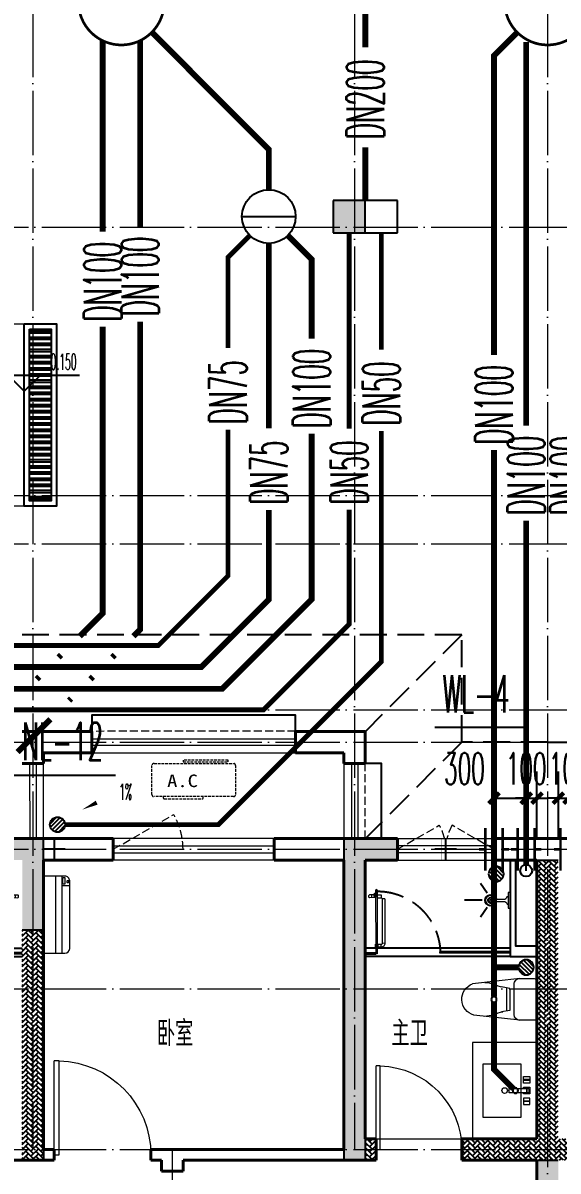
# Model space of a CAD drawing. Extents: x 27938 to 650306, y -92720 to 1524912.
# Drawn here: x 294624 to 299614, y 679357 to 690062 of the extents above; entities that cross this region are included whole.
import ezdxf

# ---------------------------------------------------------------- set-up
doc = ezdxf.new("R2010")
doc.units = 0
doc.header["$LTSCALE"] = 1000
doc.header["$MEASUREMENT"] = 0
doc.linetypes.add('DASH', pattern=[0.35, 0.25, -0.1])
doc.linetypes.add('DOTE', pattern=[2.42, 2, -0.2, 0.02, -0.2])
for name, color, linetype in [('COLUMN', 9, 'Continuous'), ('DIM_ELEV', 3, 'Continuous'), ('DIM_凝结', 3, 'Continuous'), ('DIM_污水', 3, 'Continuous'), ('DIM_雨水', 3, 'Continuous'), ('EQUIP_地漏', 7, 'Continuous'), ('EQUIP_污水', 7, 'Continuous'), ('IP-bath&kitchen-JOHNSON', 4, 'Continuous'), ('P-bath&kitchen-JOHNSON', 4, 'Continuous'), ('PIPE-凝结', 150, 'N'), ('PIPE-废水', 31, 'F'), ('PIPE-污水', 2, 'W'), ('PIPE-管井排水', 210, 'GF'), ('PIPE-雨水', 4, 'Y'), ('PUB_TEXT', 4, 'Continuous'), ('TEXT_凝结', 7, 'Continuous'), ('TEXT_废水', 7, 'Continuous'), ('TEXT_污水', 7, 'Continuous'), ('TEXT_管井排水', 7, 'Continuous'), ('TEXT_雨水', 7, 'Continuous'), ('TWT_DIM', 3, 'Continuous'), ('TWT_雨水口', 4, 'Continuous'), ('VALVE_污水', 7, 'Continuous'), ('VPIPE-污水', 2, 'W'), ('WELL_污水', 2, 'Continuous'), ('保温', 6, 'Continuous'), ('卫生间', 6, 'Continuous'), ('机电标识类', 1, 'Continuous'), ('看线', 251, 'Continuous')]:
    doc.layers.add(name, color=color, linetype=linetype)
for name, color, linetype, lineweight in [('DOTE', 19, 'DOTE', 9), ('LVTRY', 1, 'Continuous', 13), ('PUB_HATCH', 8, 'Continuous', 9), ('STAIR', 2, 'Continuous', 18), ('WALL', 9, 'Continuous', 40), ('WINDOW', 8, 'Continuous', 15), ('平面-排水沟', 86, 'Continuous', 15), ('平面-栏杆', 135, 'Continuous', 15), ('平面-看线', 45, 'Continuous', 15), ('平面-空调室内机', 176, 'Continuous', 9), ('平面-空调预留孔', 173, 'Continuous', 15), ('空调', 76, 'Continuous', 13)]:
    doc.layers.add(name, color=color, linetype=linetype, lineweight=lineweight)
doc.styles.add('_TCH_DIM', font='SIMPLEX.shx', dxfattribs={"width": 0.6, "oblique": 10, "bigfont": 'hztxt.shx'})
doc.styles.add('_TCH_DIM_T3', font='SIMPLEX.shx', dxfattribs={"width": 0.494118, "bigfont": 'GBCBIG.shx'})
doc.styles.add('_TWT_PIPEDN', font='SIMPLEX.shx', dxfattribs={"width": 0.6, "oblique": 10, "height": 3, "bigfont": 'HZTXT.shx'})
doc.styles.add('_TWT_SERIAL', font='simplex.shx', dxfattribs={"width": 0.6, "oblique": 10, "height": 3, "bigfont": 'aadri.shx'})
doc.styles.get("Standard").update_dxf_attribs({"font": 'gbenor.shx', "bigfont": 'gbcbig.shx'})
doc.styles.add('黑体', font='simhei.ttf')
doc.linetypes.add('F', pattern='A,3,-0.2,["F",Standard,S=0.25,R=0,X=-0.1,Y=-0.115],-0.2', length=3.4)
doc.linetypes.add('GF', pattern='A,3,-0.2,["GF",Standard,S=0.25,R=0,X=-0.1,Y=-0.115],-0.35', length=3.55)
doc.linetypes.add('N', pattern='A,3,-0.2,["N",Standard,S=0.25,R=0,X=-0.1,Y=-0.115],-0.2', length=3.4)
doc.linetypes.add('W', pattern='A,3,-0.2,["W",Standard,S=0.25,R=0,X=-0.1,Y=-0.115],-0.2', length=3.4)
doc.linetypes.add('Y', pattern='A,3,-0.2,["Y",Standard,S=0.25,R=0,X=-0.1,Y=-0.115],-0.2', length=3.4)
doc.dimstyles.new('_TWT_ARCH&&100', dxfattribs={"dimtxt": 297.5, "dimasz": 100, "dimexe": 250, "dimexo": 300, "dimgap": 126.25, "dimtad": 1, "dimdec": 0, "dimzin": 0, "dimdsep": 46, "dimtxsty": '_TCH_DIM_T3', "dimblk": 'ARCHTICK', "dimcen": 0.09, "dimclrt": 7, "dimazin": 2, "dimtfac": 1, "dimtdec": 0, "dimtix": 1, "dimtmove": 2, "dimatfit": 3, "dimfxl": 1, "dimtolj": 1, "dimtzin": 0, "dimarcsym": 0})

# ---------------------------------------------------------------- blocks, each defined once
blk = doc.blocks.new('rrrrrrrrrrrra')
at = {"color": 0}
for p, q in [((-112, 459), (-112, 324)), ((253, 484), (-87, 484)), ((278, 324), (278, 459)), ((-112, 324), (-64, -103)), ((278, 324), (228, -116)), ((-59, 271), (224, 271)), ((-21, 232), (-34, 154)), ((186, 232), (-21, 232)), ((186, 232), (199, 154)), ((191, 200), (-26, 200))]:
    blk.add_line(p, q, dxfattribs=at)
for centre, radius, start, end in [((-87, 459), 25, 90, 180), ((253, 459), 25, 0, 90), ((-59, 324), 53.3, 180, 270), ((224, 324), 53.3, 270, 0), ((-323, 210), 294, 333.5369, 351.4828), ((488, 210), 294, 188.5172, 206.4631), ((149, -3), 224, 158.5202, 180), ((16, -3), 224, 0, 21.4798), ((84, -64), 153, 195.0773, 340.1181)]:
    blk.add_arc(centre, radius, start, end, dxfattribs=at)
blk = doc.blocks.new('A$C1E0F638F')
at = {"color": 0}
for points in [[(500, 435), (500, 85), (0, 85), (0, 435)], [(270, 30), (230, 30), (230, 195), (270, 195)], [(120, 0), (180, 0), (180, 60), (120, 60)], [(147, 55), (153, 55), (153, 5), (147, 5)], [(230, 30), (270, 30), (270, 10), (230, 10)], [(380, 0), (320, 0), (320, 60), (380, 60)], [(353, 55), (347, 55), (347, 5), (353, 5)]]:
    blk.add_lwpolyline(points, close=True, dxfattribs=at)
blk.add_lwpolyline([(270, 60), (280, 60), (280, 0), (220, 0), (220, 60), (230, 60)], dxfattribs=at)
blk.add_circle((250, 236), 26, dxfattribs=at)
blk = doc.blocks.new('135')
blk.add_hatch(color=0).paths.add_polyline_path([(5, 2), (4, -1), (-5, 2), (-4, 5)])
at = {"color": 0}
for p, q in [((-6, 19), (-3, 19)), ((-3, 19), (-6, 19)), ((-6, 3), (5, -2)), ((-6, 3), (-5, 3)), ((-5, 11), (-5, 31)), ((5, 11), (-5, 11)), ((5, 10), (-5, 10)), ((-5, 3), (-4, 6)), ((-4, 6), (5, 2)), ((0, 0), (0, 39)), ((6, 19), (3, 19)), ((3, 19), (6, 19)), ((4, -1), (5, 2)), ((5, 11), (5, 32)), ((4, -1), (6, -2))]:
    blk.add_line(p, q, dxfattribs=at)
for centre, radius, start, end in [((6, 16), 13.5, 151.0147, 204.8403), ((13, 4), 20.5, 163.0924, 182.0012), ((-6, 4), 1, 184.2275, 248.4661), ((-5, 22), 0.5, 335.7643, 151.0147), ((4, 18), 9.42, 155.7643, 171.9773), ((9, 15), 14.6, 166.278, 198.0953), ((14, 4), 19.5, 163.7443, 182.5269), ((-5, 3), 0.5, 181.9385, 247.2597), ((5, 22), 0.5, 29.8425, 204.574), ((-6, 17), 11.7, 10.475, 24.574), ((-6, 15), 12.4, 338.6449, 16.0476), ((29, 7), 24, 172.9439, 199.2318), ((-6, 16), 13.4, 334.9111, 29.8425), ((26, 6), 20.6, 169.1454, 199.9526), ((6, -1), 1.17, 247.4597, 19.9526), ((6, -1), 0.5, 247.4597, 19.2318)]:
    blk.add_arc(centre, radius, start, end, dxfattribs=at)
blk.add_open_spline([(-5, 31), (-4, 31), (-2, 33), (1, 29), (3, 31), (5, 32)], degree=3, knots=[0, 0, 0, 0, 3.066329, 6.218313, 11.124135, 11.124135, 11.124135, 11.124135], dxfattribs=at)
blk = doc.blocks.new('SDFAWERAWER')
at = {"layer": 'LVTRY', "color": 0}
for p, q in [((593941, -1242210), (593784, -1242595)), ((593965, -1242220), (593807, -1242604)), ((593941, -1242210), (593965, -1242220)), ((593988, -1242191), (593978, -1242214)), ((594007, -1242226), (593978, -1242214)), ((594017, -1242203), (593988, -1242191)), ((594016, -1242220), (594027, -1242193)), ((594016, -1242220), (594022, -1242223)), ((594026, -1242204), (594018, -1242222)), ((594018, -1242222), (594021, -1242220)), ((594025, -1242211), (594021, -1242220)), ((594023, -1242221), (594022, -1242223)), ((594022, -1242223), (594024, -1242222)), ((594023, -1242211), (594030, -1242194)), ((594024, -1242221), (594024, -1242222)), ((594025, -1242211), (594031, -1242197)), ((594027, -1242193), (594033, -1242195)), ((594028, -1242234), (594078, -1242255)), ((594030, -1242194), (594031, -1242197)), ((594032, -1242197), (594033, -1242195)), ((594033, -1242195), (594034, -1242197)), ((594034, -1242198), (594034, -1242197)), ((594047, -1242201), (594036, -1242229)), ((594036, -1242229), (594039, -1242230)), ((594037, -1242211), (594088, -1242232)), ((594039, -1242230), (594045, -1242214)), ((594039, -1242230), (594042, -1242228)), ((594042, -1242228), (594051, -1242205)), ((594050, -1242202), (594043, -1242218)), ((594047, -1242201), (594050, -1242202)), ((594050, -1242202), (594051, -1242205)), ((594057, -1242246), (594067, -1242223)), ((593784, -1242595), (593807, -1242604)), ((593803, -1242641), (593813, -1242618)), ((593803, -1242641), (593833, -1242653)), ((593813, -1242618), (593842, -1242630)), ((593842, -1242630), (593833, -1242653)), ((593834, -1242656), (593833, -1242653)), ((593845, -1242629), (593834, -1242656)), ((593836, -1242657), (593834, -1242656)), ((593848, -1242630), (593836, -1242657)), ((593845, -1242629), (593842, -1242630)), ((593848, -1242630), (593845, -1242629)), ((593847, -1242662), (593858, -1242634)), ((593847, -1242662), (593850, -1242663)), ((593850, -1242663), (593861, -1242635)), ((593852, -1242662), (593862, -1242637)), ((593858, -1242634), (593861, -1242635)), ((593861, -1242635), (593862, -1242637))]:
    blk.add_line(p, q, dxfattribs=at)
blk.add_lwpolyline([(593823, -1242717), (594046, -1242174), (594037, -1242170), (593814, -1242713)], close=True, dxfattribs=at)
blk.add_arc((594075, -1242240), 15.3, 281.7932, 33.7019, dxfattribs=at)
for centre, major_axis, start_param, end_param in [((593974, -1242224), (3.93, 9.6), 0, 1.570796), ((593817, -1242608), (13.5, 33.1), 1.570796, 3.141593), ((593817, -1242608), (3.93, 9.6), 1.570796, 3.141593)]:
    blk.add_ellipse(centre, major_axis=major_axis, ratio=1, start_param=start_param, end_param=end_param, dxfattribs=at)
at = {"layer": 'P-bath&kitchen-JOHNSON', "color": 0, "linetype": 'DASH'}
blk.add_arc((593810, -1242714), 586, 67.5369, 157.1325, dxfattribs=at)
at = {"layer": 'LVTRY', "color": 8, "xscale": -1, "rotation": 157.7329157530927}
blk.add_blockref('135', (594045, -1242162), dxfattribs=at)
blk = doc.blocks.new('A$C5DCB2F21')
at = {"layer": 'IP-bath&kitchen-JOHNSON', "color": 0}
for p, q in [((-68, -213), (-158, -275)), ((68, -213), (158, -275)), ((0, -261), (0, -425))]:
    blk.add_line(p, q, dxfattribs=at)
for centre, major_axis, ratio, start_param, end_param in [((0, -179), (-51, 0), 0.990052, -1.36297, 4.504563), ((0, -178), (-26.8, 0), 0.994812, -1.167677, 4.309269)]:
    blk.add_ellipse(centre, major_axis=major_axis, ratio=ratio, start_param=start_param, end_param=end_param, dxfattribs=at)
at = {"layer": 'LVTRY', "color": 0}
for p, q in [((74, 0), (-74, 0)), ((-10, -174), (-10, -49)), ((11, -174), (11, -49))]:
    blk.add_line(p, q, dxfattribs=at)
blk.add_lwpolyline([(74, 0), (74, -16), (-74, -16), (-74, 0)], dxfattribs=at)
for points in [[(-26, -31, -0.364142), (-38, -16, -0.020495)], [(-10, -49, 0.214893), (-26, -31, 7.649644)], [(11, -49, -0.21439), (26, -31, -7.649644)], [(26, -31, 0.364142), (38, -16, 0.020495)]]:
    blk.add_lwpolyline(points, format="xyb", dxfattribs=at)
blk.add_arc((0, -174), 10.5, 180, 0, dxfattribs=at)
for centre, major_axis, ratio, start_param, end_param in [((0, -181), (53.6, 0), 0.987577, 1.76809, 7.656688), ((-12, -165), (0, 1.43), 0.85, -1.570796, 4.712389), ((-12, -189), (0, 1.43), 0.85, 4.712389, 10.995574), ((12, -165), (0, 1.43), 0.85, 4.712389, 10.995574), ((12, -189), (0, 1.43), 0.85, 4.712389, 10.995574)]:
    blk.add_ellipse(centre, major_axis=major_axis, ratio=ratio, start_param=start_param, end_param=end_param, dxfattribs=at)
blk = doc.blocks.new('GDGDRGDGRD')
at = {"layer": 'IP-bath&kitchen-JOHNSON', "color": 0}
for p, q in [((490533, 524228), (491883, 524228)), ((490533, 524193), (491183, 524193)), ((490533, 524183), (491183, 524183)), ((490533, 524148), (491883, 524148)), ((491183, 524183), (491183, 524193)), ((491883, 524183), (491783, 524183)), ((491783, 524173), (491783, 524183)), ((491883, 524173), (491783, 524173))]:
    blk.add_line(p, q, dxfattribs=at)
for points in [[(490533, 525048), (490533, 524148), (490283, 524148)], [(490483, 525048), (490483, 524248), (490283, 524248)]]:
    blk.add_lwpolyline(points, dxfattribs=at)
at = {"layer": 'LVTRY', "color": 0}
blk.add_lwpolyline([(490883, 522448), (490283, 522448), (490283, 523348), (490883, 523348)], close=True, dxfattribs=at)
at = {"layer": 'IP-bath&kitchen-JOHNSON', "color": 8}
for name, p, rotation in [('A$C5DCB2F21', (490533, 524673), 90.008488524447), ('SDFAWERAWER', (-528536, 1449334), 22.25976934310711)]:
    blk.add_blockref(name, p, dxfattribs=dict(at, rotation=rotation))
at = {"layer": 'LVTRY', "color": 8, "extrusion": (0, 0, -1), "xscale": -1, "zscale": -1, "rotation": 270}
blk.add_blockref('rrrrrrrrrrrra', (-490766, 523666), dxfattribs=at)
at = {"layer": 'LVTRY', "color": 8, "xscale": -1, "rotation": 270}
blk.add_blockref('A$C1E0F638F', (490347, 522649), dxfattribs=at)
blk = doc.blocks.new('FSFSFSFS')
at = {"layer": 'IP-bath&kitchen-JOHNSON', "color": 0}
for p, q in [((496432, 524228), (495082, 524228)), ((495082, 524183), (495182, 524183)), ((495082, 524173), (495182, 524173)), ((496432, 524148), (495082, 524148)), ((495182, 524173), (495182, 524183)), ((496432, 524193), (495782, 524193)), ((495782, 524183), (495782, 524193)), ((496432, 524183), (495782, 524183))]:
    blk.add_line(p, q, dxfattribs=at)
for points in [[(496432, 525048), (496432, 524148), (496682, 524148)], [(496482, 525048), (496482, 524248), (496682, 524248)]]:
    blk.add_lwpolyline(points, dxfattribs=at)
at = {"layer": 'LVTRY', "color": 0}
blk.add_lwpolyline([(496082, 522448), (496682, 522448), (496682, 523348), (496082, 523348)], close=True, dxfattribs=at)
at = {"layer": 'IP-bath&kitchen-JOHNSON', "color": 8, "xscale": -1}
for name, p, rotation in [('SDFAWERAWER', (1515501, 1449334), 337.7402306568929), ('A$C5DCB2F21', (496432, 524673), 269.991511475553)]:
    blk.add_blockref(name, p, dxfattribs=dict(at, rotation=rotation))
at = {"layer": 'LVTRY', "color": 8, "extrusion": (0, 0, -1), "zscale": -1, "rotation": 90.00000000000001}
blk.add_blockref('rrrrrrrrrrrra', (-496199, 523666), dxfattribs=at)
at = {"layer": 'LVTRY', "color": 8, "rotation": 90.00000000000001}
blk.add_blockref('A$C1E0F638F', (496617, 522649), dxfattribs=at)
blk = doc.blocks.new('gdfgdgdgr')
at = {"layer": 'PUB_HATCH'}
for points in [[(499428, 529114), (499778, 529114), (499778, 528464), (499978, 528464), (499978, 529314), (499428, 529314)], [(503277, 529114), (503277, 529314), (502778, 529314), (502778, 526314), (502978, 526314), (502978, 529114)]]:
    blk.add_hatch(color=256, dxfattribs=at).paths.add_polyline_path(points)
at = {"layer": 'COLUMN', "color": 8}
for p, q in [((499978, 529314), (499428, 529314)), ((499978, 528464), (499978, 529314)), ((503277, 529314), (502778, 529314)), ((502778, 529314), (502778, 526314)), ((503277, 529114), (503277, 529314)), ((502978, 526314), (502978, 529114)), ((502978, 529114), (503277, 529114)), ((499778, 528464), (499978, 528464)), ((502778, 526314), (502978, 526314))]:
    blk.add_line(p, q, dxfattribs=at)
blk = doc.blocks.new('A$C001338C2')
at = {"color": 0}
for p, q in [((845, 304), (55, 304)), ((109, 215), (109, 304)), ((0, 249), (0, 22)), ((900, 22), (900, 249)), ((22, 0), (878, 0))]:
    blk.add_line(p, q, dxfattribs=at)
at = {"color": 0, "lineweight": 5}
for p, q in [((900, 215), (0, 215)), ((900, 143), (0, 143))]:
    blk.add_line(p, q, dxfattribs=at)
at = {"color": 0}
for points in [[(73, 275), (57, 275, -0.414214), (51, 281), (51, 283, -0.414214), (57, 289), (73, 289, -0.414214), (79, 283), (79, 281, -0.414214)], [(89, 226), (22, 226, -0.414214), (17, 232), (17, 243, -0.414214), (22, 249), (89, 249, -0.414214), (95, 243), (95, 232, -0.414214)]]:
    blk.add_lwpolyline(points, format="xyb", close=True, dxfattribs=at)
for centre, radius, start, end in [((55, 249), 55, 90, 180), ((845, 249), 55, 360, 90), ((22, 22), 22, 180, 270), ((878, 22), 22, 270, 360)]:
    blk.add_arc(centre, radius, start, end, dxfattribs=at)
blk = doc.blocks.new('dongkong')
at = {"color": 0}
blk.add_wipeout([(-603756, 210771), (-603756, 210571), (-603836, 210571), (-603836, 210771)], dxfattribs=at)
at = {"layer": '机电标识类', "color": 0, "linetype": 'DASH', "ltscale": 400}
for p, q in [((-603796, 210771), (-603796, 210571)), ((-603896, 210671), (-603696, 210671))]:
    blk.add_line(p, q, dxfattribs=at)
at = {"layer": '空调', "color": 0, "linetype": 'DASH', "const_width": 2}
blk.add_lwpolyline([(-603756, 210771), (-603756, 210571), (-603836, 210571), (-603836, 210771)], close=True, dxfattribs=at)
blk = doc.blocks.new('A$C263B1184')
at = {"layer": '保温', "linetype": 'ByBlock', "ltscale": 10}
h = blk.add_hatch(dxfattribs=at)
h.set_pattern_fill('AR-HBONE', color=251, scale=55)
h.set_pattern_definition([(45, (-1017960.394, -343310.663), (0, 47.4157523), [100.584, -33.528]), (135, (-1017936.686, -343286.955), (3e-15, 47.4157523), [100.584, -33.528])])
h.paths.add_polyline_path([(8900, 6200), (8900, 8350), (9100, 8350), (9100, 6200)])
h = blk.add_hatch(dxfattribs=at)
h.set_pattern_fill('AR-HBONE', color=251, scale=55)
h.set_pattern_definition([(45, (-1021060.394, -345260.66), (0, 47.4157523), [100.584, -33.528]), (135, (-1021036.686, -345236.954), (3e-15, 47.4157523), [100.584, -33.528])])
h.paths.add_polyline_path([(12100, 6200), (12100, 6400), (12200, 6400), (12200, 6200)])
at = {"layer": '保温', "color": 251, "linetype": 'ByBlock', "ltscale": 10}
blk.add_line((9100, 6300), (9100, 6200), dxfattribs=at)
blk = doc.blocks.new('A$C6C4C4DE5')
at = {"layer": '保温', "linetype": 'ByBlock', "ltscale": 10}
h = blk.add_hatch(dxfattribs=at)
h.set_pattern_fill('AR-HBONE', color=251, scale=55)
h.set_pattern_definition([(45, (-445516.58, -596648.81), (0, 47.4157523), [100.584, -33.528]), (135, (-445492.87, -596625.102), (3e-15, 47.4157523), [100.584, -33.528])])
edge = h.paths.add_edge_path()
edge.add_line((200, 5200), (200, 7800))
edge.add_line((200, 7800), (0, 7800))
edge.add_line((0, 7800), (0, 5200))
edge.add_line((0, 5200), (200, 5200))
h = blk.add_hatch(dxfattribs=at)
h.set_pattern_fill('AR-HBONE', color=251, scale=55)
h.set_pattern_definition([(45, (-445516.58, -596648.81), (0, 47.4157523), [100.584, -33.528]), (135, (-445492.87, -596625.102), (3e-15, 47.4157523), [100.584, -33.528])])
edge = h.paths.add_edge_path()
edge.add_line((900, 5000), (900, 5200))
edge.add_line((900, 5200), (-700, 5200))
edge.add_line((-700, 5200), (-700, 5000))
edge.add_line((-700, 5000), (900, 5000))
at = {"layer": '保温', "linetype": 'Continuous', "ltscale": 10}
h = blk.add_hatch(dxfattribs=at)
h.set_pattern_fill('HEX', color=251, scale=10, angle=90, style=0)
h.set_pattern_definition([(90, (-503782.47, -516048.461), (-16.49778, 1e-15), [9.525, -19.05]), (210, (-503782.47, -516048.461), (8.24889, -14.2874966), [9.525, -19.05]), (150, (-503782.47, -516038.936), (-8.24889, -14.2874966), [9.525, -19.05])])
edge = h.paths.add_edge_path()
edge.add_line((200, 5000), (0, 5000))
edge.add_line((0, 5000), (0, 0))
edge.add_line((0, 0), (200, 0))
edge.add_line((200, 0), (200, 5000))
at = {"layer": '保温', "color": 251, "linetype": 'ByBlock', "ltscale": 10}
for p, q in [((0, 7800), (200, 7800)), ((0, 5000), (200, 5000)), ((0, 0), (200, 0))]:
    blk.add_line(p, q, dxfattribs=at)
blk = doc.blocks.new('GDRDADWDAD')
at = {"layer": 'DOTE', "linetype": 'DOTE', "ltscale": 0.3}
for p, q in [((294717, 690157), (294717, 679557)), ((297717, 690157), (297717, 679557)), ((299517, 690157), (299517, 671157)), ((270117, 688157), (328917, 688157)), ((270117, 685657), (328917, 685657)), ((270117, 685207), (328917, 685207)), ((270117, 683657), (328917, 683657)), ((270117, 683357), (328917, 683357)), ((270117, 682357), (328917, 682357)), ((270117, 681057), (328917, 681057)), ((270117, 679557), (328917, 679557)), ((296017, 679557), (296017, 671157))]:
    blk.add_line(p, q, dxfattribs=at)
blk = doc.blocks.new('HFGHFHF')
at = {"layer": '卫生间', "color": 159, "linetype": 'DASH', "true_color": 0x22346e}
for p, q in [((298716, 684357), (297817, 683457)), ((298717, 683357), (297817, 682457))]:
    blk.add_line(p, q, dxfattribs=at)
blk.add_lwpolyline([(299517, 683357), (298717, 683357), (298716, 684357), (290716, 684357), (290716, 684657), (289317, 684657), (289317, 685557)], dxfattribs=at)
blk = doc.blocks.new('gsergvr')
at = {"layer": '平面-空调预留孔', "color": 0, "linetype": 'DASH', "ltscale": 0.1}
for p, q in [((34075, 17176), (34075, 17166)), ((34085, 17156), (34438, 17156)), ((34448, 17166), (34448, 17176))]:
    blk.add_line(p, q, dxfattribs=at)
blk.add_lwpolyline([(34729, 17176), (33989, 17176, -0.414214), (33969, 17196), (33969, 17466, -0.414214), (33989, 17486), (34729, 17486, -0.414214), (34749, 17466), (34749, 17196, -0.414214)], format="xyb", close=True, dxfattribs=at)
blk.add_lwpolyline([(34679, 17515), (34260, 17515), (34260, 17500), (34679, 17500)], close=True, dxfattribs=at)
for centre, start, end in [((34085, 17166), 180, 270), ((34438, 17166), 270, 0)]:
    blk.add_arc(centre, 10, start, end, dxfattribs=at)
at = {"layer": '平面-空调预留孔', "color": 0, "linetype": 'DASH', "ltscale": 0.1, "style": '黑体', "width": 1.2}
blk.add_text('A.C', height=117, dxfattribs=at).set_placement((34111, 17265))
blk = doc.blocks.new('rtyryrtyeeretee')
at = {"layer": '平面-空调预留孔', "color": 8}
blk.add_blockref('gsergvr', (635673, 326706), dxfattribs=at)
blk = doc.blocks.new('A$C787F6C08')
h = blk.add_hatch()
h.set_pattern_fill('ANSI32', color=246, scale=12, angle=135)
h.set_pattern_definition([(180, (0, 0), (-4e-15, -57.15), []), (180, (-19.05, 19.05), (-4e-15, -57.15), [])])
h.paths.add_polyline_path([(50, -1650), (250, -1650), (250, -50), (50, -50)])
at = {"color": 246}
for points in [[(0, 0), (300, 0), (300, -1700), (0, -1700)], [(50, -50), (250, -50), (250, -1650), (50, -1650)]]:
    blk.add_lwpolyline(points, close=True, dxfattribs=at)
blk = doc.blocks.new('$TWTSYS$00000190')
blk.add_line((0, 0.5, 0), (0, -0.5, 0))
blk.add_circle((0, 0, 0), 0.5)
blk = doc.blocks.new('_ArchTick')
at = {"color": 0, "linetype": 'ByBlock', "const_width": 0.4}
blk.add_lwpolyline([(-0.5, -0.5), (0.5, 0.5)], dxfattribs=at)
blk = doc.blocks.new('*D228')
at = {"layer": 'Defpoints', "color": 0}
for p in [(299717, 682834), (299617, 682157), (299717, 682157)]:
    blk.add_point(p, dxfattribs=at)
at = {"layer": 'TWT_DIM', "color": 0, "lineweight": -2}
for p, q in [((299617, 682457), (299617, 683084)), ((299717, 682457), (299717, 683084)), ((299617, 682834), (299517, 682834)), ((299617, 682834), (299717, 682834)), ((299717, 682834), (299817, 682834))]:
    blk.add_line(p, q, dxfattribs=at)
at = {"layer": 'TWT_DIM', "color": 0, "lineweight": -2, "xscale": 100, "yscale": 100, "zscale": 100}
blk.add_blockref('_ArchTick', (299617, 682834), dxfattribs=at)
at = {"layer": 'TWT_DIM', "color": 0, "lineweight": -2, "xscale": 100, "yscale": 100, "zscale": 100, "rotation": 180}
blk.add_blockref('_ArchTick', (299717, 682834), dxfattribs=at)
at = {"layer": 'TWT_DIM', "color": 7, "insert": (299717, 683109), "char_height": 297.5, "attachment_point": 5, "style": '_TCH_DIM_T3'}
blk.add_mtext('\\A1;100', dxfattribs=at)
blk = doc.blocks.new('*D239')
at = {"layer": 'Defpoints', "color": 0}
for p in [(299317, 682834), (299016, 682157), (299317, 682157)]:
    blk.add_point(p, dxfattribs=at)
at = {"layer": 'TWT_DIM', "color": 0, "lineweight": -2}
for p, q in [((299016, 682457), (299016, 683084)), ((299317, 682457), (299317, 683084)), ((299016, 682834), (299317, 682834))]:
    blk.add_line(p, q, dxfattribs=at)
at = {"layer": 'TWT_DIM', "color": 0, "lineweight": -2, "xscale": 100, "yscale": 100, "zscale": 100, "rotation": 180}
blk.add_blockref('_ArchTick', (299016, 682834), dxfattribs=at)
at = {"layer": 'TWT_DIM', "color": 0, "lineweight": -2, "xscale": 100, "yscale": 100, "zscale": 100}
blk.add_blockref('_ArchTick', (299317, 682834), dxfattribs=at)
at = {"layer": 'TWT_DIM', "color": 7, "insert": (298741, 683109), "char_height": 297.5, "attachment_point": 5, "style": '_TCH_DIM_T3'}
blk.add_mtext('\\A1;300', dxfattribs=at)
blk = doc.blocks.new('*D240')
at = {"layer": 'Defpoints', "color": 0}
for p in [(299417, 682834), (299317, 682157), (299417, 682157)]:
    blk.add_point(p, dxfattribs=at)
at = {"layer": 'TWT_DIM', "color": 0, "lineweight": -2}
for p, q in [((299317, 682457), (299317, 683084)), ((299417, 682457), (299417, 683084)), ((299317, 682834), (299217, 682834)), ((299317, 682834), (299417, 682834)), ((299417, 682834), (299517, 682834))]:
    blk.add_line(p, q, dxfattribs=at)
at = {"layer": 'TWT_DIM', "color": 0, "lineweight": -2, "xscale": 100, "yscale": 100, "zscale": 100}
blk.add_blockref('_ArchTick', (299317, 682834), dxfattribs=at)
at = {"layer": 'TWT_DIM', "color": 0, "lineweight": -2, "xscale": 100, "yscale": 100, "zscale": 100, "rotation": 180}
blk.add_blockref('_ArchTick', (299417, 682834), dxfattribs=at)
at = {"layer": 'TWT_DIM', "color": 7, "insert": (299317, 683109), "char_height": 297.5, "attachment_point": 5, "style": '_TCH_DIM_T3'}
blk.add_mtext('\\A1;100', dxfattribs=at)
blk = doc.blocks.new('$DorLib2D$00000001')
for p, q in [((0.45, 0.975), (0.5, 0.975)), ((0.45, 0), (0.45, 0.975)), ((0.5, 0), (0.5, 0.975)), ((0.5, 0), (0.45, 0))]:
    blk.add_line(p, q)
at = {"lineweight": 13}
blk.add_arc((0.475, 0), 0.975, 91.4693, 180, dxfattribs=at)
blk = doc.blocks.new('$WINLIB2D$00000001')
at = {"color": 0}
for points in [[(-0.5, 0.5), (-0.5, -0.5)], [(-0.5, 0.5), (0.5, 0.5)], [(0.5, -0.5), (0.5, 0.5)], [(0.5, 0.1667), (-0.5, 0.1667)], [(0.5, -0.1667), (-0.5, -0.1667)], [(-0.5, -0.5), (0.5, -0.5)]]:
    blk.add_lwpolyline(points, dxfattribs=at)
blk = doc.blocks.new('$TwtSys$00000141')
for p, q in [((-141, 12), (-15, 138)), ((-141, 12), (-15, 138)), ((-131, -53), (53, 131)), ((-131, -53), (53, 131)), ((-100, -100), (100, 100)), ((-100, -100), (100, 100)), ((-49, -131), (131, 49)), ((-49, -131), (131, 49)), ((17, -138), (138, -17)), ((17, -138), (138, -17))]:
    blk.add_line(p, q)
blk.add_circle((0, 0), 141)
blk.add_circle((0, 0), 141)
blk = doc.blocks.new('$TwtSys$00000147')
blk.add_circle((0, 0, 0), 25)
blk = doc.blocks.new('$VALVE$00000553')
at = {"const_width": 30}
for points in [[(0, 100), (0, 175)], [(0, 100), (-250, 100), (-250, 100)], [(0, 100), (250, 100), (250, 100)], [(-250, -100), (-250, -100), (0, -100)], [(250, -100), (250, -100), (0, -100)], [(0, -175), (0, -100)]]:
    blk.add_lwpolyline(points, dxfattribs=at)
blk = doc.blocks.new('$TwtSys$00000424')
for p, q in [((-500, 250), (500, 250)), ((-500, -250), (-500, 250)), ((0, -250), (0, 250)), ((500, 250), (500, -250)), ((500, -250), (-500, -250))]:
    blk.add_line(p, q)
blk.add_solid([(0, 250), (500, 250), (0, -250), (500, -250)])

msp = doc.modelspace()

# ---------------------------------------------------------------- hatches: boundary and pattern name
at = {"layer": 'PIPE-凝结'}
for points in [[(297666.6, 684457.2), (297682.5, 684441.3), (297689.1, 684447.9)], [(297666.6, 684457.2), (297689.1, 684457.2), (297689.1, 684447.9)], [(297966.6, 684107.2), (297982.5, 684091.3), (297989.1, 684097.9)], [(297966.6, 684107.2), (297989.1, 684107.2), (297989.1, 684097.9)], [(296866.6, 683657.2), (296866.6, 683634.7), (296875.9, 683634.7)], [(296866.6, 683657.2), (296882.5, 683641.3), (296875.9, 683634.7)], [(296446.6, 682587.2), (296446.6, 682564.7), (296455.9, 682564.7)], [(296446.6, 682587.2), (296462.5, 682571.3), (296455.9, 682564.7)]]:
    msp.add_hatch(color=256, dxfattribs=at).paths.add_polyline_path(points)
at = {"layer": 'PIPE-废水'}
for points in [[(297316.6, 687857.2), (297336, 687876.6), (297344.1, 687868.6)], [(297316.6, 687857.2), (297344.1, 687857.2), (297344.1, 687868.6)], [(296916.6, 684687.4), (296944.1, 684687.4), (296944.1, 684676)], [(296916.6, 684687.4), (296936, 684668), (296944.1, 684676)], [(297316.6, 684687.4), (297344.1, 684687.4), (297344.1, 684676)], [(297316.6, 684687.4), (297336, 684668), (297344.1, 684676)], [(296286.3, 684057.2), (296286.3, 684029.7), (296297.7, 684029.7)], [(296286.3, 684057.2), (296305.8, 684037.7), (296297.7, 684029.7)], [(296482.5, 683853.4), (296482.5, 683825.9), (296493.9, 683825.9)], [(296482.5, 683853.4), (296502, 683833.9), (296493.9, 683825.9)]]:
    msp.add_hatch(color=256, dxfattribs=at).paths.add_polyline_path(points)
at = {"layer": 'PIPE-污水'}
for points in [[(299016.5, 689757.1), (298997, 689776.5), (298989, 689768.5)], [(299016.5, 689757.1), (298989, 689757.1), (298989, 689768.5)], [(296916.6, 688882.3), (296936.1, 688901.7), (296944.1, 688893.6)], [(296916.6, 688882.3), (296944.1, 688882.3), (296944.1, 688893.6)], [(295366.7, 684557.2), (295386.1, 684537.7), (295394.2, 684545.8)], [(295366.7, 684557.2), (295394.2, 684557.2), (295394.2, 684545.8)], [(295716.7, 684407.2), (295736.1, 684387.7), (295744.2, 684395.8)], [(295716.7, 684407.2), (295744.2, 684407.2), (295744.2, 684395.8)], [(299016.5, 680307.2), (298989, 680307.2), (298989, 680295.8)], [(299016.5, 680307.2), (298997, 680287.7), (298989, 680295.8)]]:
    msp.add_hatch(color=256, dxfattribs=at).paths.add_polyline_path(points)
at = {"layer": 'PIPE-管井排水'}
for points in [[(296536.3, 687876.9), (296520.4, 687892.8), (296513.8, 687886.2)], [(296536.3, 687876.9), (296513.8, 687876.9), (296513.8, 687886.2)], [(296536.3, 684907.2), (296552.2, 684891.3), (296558.8, 684897.9)], [(296536.3, 684907.2), (296558.8, 684907.2), (296558.8, 684897.9)], [(295886.3, 684257.1), (295902.2, 684241.2), (295895.6, 684234.6)], [(295886.3, 684257.1), (295886.3, 684234.6), (295895.6, 684234.6)]]:
    msp.add_hatch(color=256, dxfattribs=at).paths.add_polyline_path(points)

# ---------------------------------------------------------------- linework, layer by layer
at = {"layer": 'DIM_ELEV', "color": 8}
for p, q in [((294636.3, 686628.9), (294486.3, 686778.9)), ((294486.3, 686778.9), (295151.2, 686778.9)), ((294636.3, 686628.9), (294786.3, 686778.9))]:
    msp.add_line(p, q, dxfattribs=at)
at = {"layer": 'DIM_凝结'}
msp.add_line((294486.9, 683048.3), (295486.9, 683048.3), dxfattribs=at)
at = {"layer": 'DIM_污水'}
for p, q in [((299316.6, 683491.9), (298466.1, 683491.9)), ((299316.6, 682157.2), (299316.6, 683491.9))]:
    msp.add_line(p, q, dxfattribs=at)
at = {"layer": 'DIM_雨水', "const_width": 25}
for points in [[(295941.7, 690257.2, 1), (295141.7, 690257.2, 1)], [(299916.6, 690257.2, 1), (299116.6, 690257.2, 1)]]:
    msp.add_lwpolyline(points, format="xyb", close=True, dxfattribs=at)
at = {"layer": 'PIPE-凝结', "const_width": 45}
for points in [[(297666.6, 686280.7), (297666.6, 688106)], [(297966.6, 687016.7), (297966.6, 688106)], [(297966.6, 684107.2), (297966.6, 686258.7)], [(297666.6, 684457.2), (297666.6, 685522.7)], [(296866.6, 683657.2), (297666.6, 684457.2)], [(297966.6, 684107.2), (296446.6, 682587.2)], [(294486.9, 683657.2), (296866.6, 683657.2)], [(295017.3, 682587.2), (296446.6, 682587.2)]]:
    msp.add_lwpolyline(points, dxfattribs=at)
at = {"layer": 'PIPE-废水', "const_width": 55}
for points in [[(296916.6, 686282.6), (296916.6, 688007.2)], [(297093.4, 688080.4), (297316.6, 687857.2)], [(297316.6, 687118.8), (297316.6, 687857.2)], [(297316.6, 684687.4), (297316.6, 686232.8)], [(296916.6, 684687.4), (296916.6, 685520.9)], [(296286.3, 684057.2), (296916.6, 684687.4)], [(297316.6, 684687.4), (296482.5, 683853.4)], [(293713.8, 684057.2), (296286.3, 684057.2)], [(294403.3, 683853.4), (296482.5, 683853.4)]]:
    msp.add_lwpolyline(points, dxfattribs=at)
at = {"layer": 'PIPE-污水', "const_width": 55}
for points in [[(295826.1, 689975.9), (296916.6, 688882.3)], [(299233.7, 689974.3), (299016.5, 689757.1)], [(295366.7, 689897.5), (295366.7, 688115.4)], [(295716.7, 689897.5), (295716.7, 688164.1)], [(299316.6, 686306.6), (299316.6, 689886.4)], [(299016.5, 686966.5), (299016.5, 689757.1)], [(296916.6, 688507.2), (296916.6, 688882.3)], [(295716.7, 687278.2), (295716.7, 684407.2)], [(295366.7, 687229.4), (295366.7, 684557.2)], [(299016.5, 681256.9), (299016.5, 686080.5)], [(299316.6, 682212.2), (299316.6, 685420.7)], [(295153.3, 684343.8), (295366.7, 684557.2)], [(295653.3, 684343.8), (295716.7, 684407.2)], [(294956.8, 684147.3), (294980, 684170.5)], [(295456.8, 684147.3), (295480, 684170.5)], [(294753, 683943.5), (294776.5, 683967)], [(295253, 683943.5), (295276.5, 683967)], [(295053.3, 683743.8), (295072.7, 683763.2)], [(294573.5, 683264), (294880.1, 683570.6)], [(299016.5, 680982), (299016.5, 681256.9)], [(299246.1, 681256.9), (299016.5, 681256.9)], [(299016.5, 680932), (299016.5, 680307.2)], [(299198.8, 680124.8), (299016.5, 680307.2)]]:
    msp.add_lwpolyline(points, dxfattribs=at)
at = {"layer": 'PIPE-管井排水', "const_width": 45}
for points in [[(296739.8, 688080.4), (296536.3, 687876.9)], [(296536.3, 687031.9), (296536.3, 687876.9)], [(296536.3, 684907.2), (296536.3, 686270.2)], [(296536.3, 684907.2), (295886.3, 684257.1)], [(293713.8, 684257.1), (295886.3, 684257.1)]]:
    msp.add_lwpolyline(points, dxfattribs=at)
at = {"layer": 'PIPE-雨水', "const_width": 55}
for points in [[(297816.6, 689834.7), (297816.6, 690857.2)], [(297816.6, 688406), (297816.6, 688903.4)]]:
    msp.add_lwpolyline(points, dxfattribs=at)
at = {"layer": 'STAIR', "color": 8}
msp.add_lwpolyline([(293136.3, 687257.4), (294636.3, 687257.4), (294636.3, 685557.4), (293136.3, 685557.4)], close=True, dxfattribs=at)
at = {"layer": 'VPIPE-污水'}
msp.add_circle((299316.6, 682157.2), 55, dxfattribs=at)
at = {"layer": 'WALL', "color": 8}
for p, q in [((294616.6, 683457.2), (295266.7, 683457.2)), ((295266.7, 683457.2), (295266.7, 683257.2)), ((297166.7, 683457.2), (297816.6, 683457.2)), ((297166.7, 683457.2), (297166.7, 683257.2)), ((297816.6, 683457.2), (297816.6, 683157.2)), ((294816.6, 683257.2), (295266.7, 683257.2)), ((294816.6, 683257.2), (294816.6, 683157.2)), ((297166.7, 683257.2), (297616.6, 683257.2)), ((297616.6, 683257.2), (297616.6, 683157.2)), ((294816.6, 683157.2), (294616.6, 683157.2)), ((297816.6, 683157.2), (297616.6, 683157.2)), ((294716.6, 682457.2), (294266.6, 682457.2)), ((295466.7, 682257.2), (295466.7, 682457.2)), ((297716.6, 682457.2), (296966.7, 682457.2)), ((296966.7, 682457.2), (296966.7, 682257.2)), ((298116.6, 682457.2), (297716.6, 682457.2)), ((298116.6, 682257.2), (298116.6, 682457.2)), ((299516.6, 682457.2), (299016.6, 682457.2)), ((299016.6, 682457.2), (299016.6, 682257.2)), ((300016.6, 682457.2), (299516.6, 682457.2)), ((296966.7, 682257.2), (297616.6, 682257.2)), ((297616.6, 682257.2), (297616.6, 679557.2)), ((297816.6, 682257.2), (297816.6, 679657.2)), ((297816.6, 682257.2), (298116.6, 682257.2)), ((299016.6, 682257.2), (299416.6, 682257.2)), ((299416.6, 682257.2), (299416.6, 679657.2)), ((297916.6, 679657.2), (297816.6, 679657.2)), ((297916.6, 679457.2), (297916.6, 679657.2)), ((299416.6, 679657.2), (298716.6, 679657.2)), ((298716.6, 679657.2), (298716.6, 679457.2)), ((294916.6, 679557.2), (294816.6, 679557.2)), ((294916.6, 679457.2), (294916.6, 679557.2)), ((296016.6, 679557.2), (295816.6, 679557.2)), ((295816.6, 679557.2), (295816.6, 679457.2)), ((296016.6, 679557.2), (297616.6, 679557.2)), ((294516.6, 679457.2), (294716.6, 679457.2)), ((294716.6, 679457.2), (294916.6, 679457.2)), ((295816.6, 679457.2), (295916.6, 679457.2)), ((295916.6, 679457.2), (295916.6, 679357.2)), ((295916.6, 679357.2), (296116.6, 679357.2)), ((296116.6, 679357.2), (296116.6, 679457.2)), ((296116.6, 679457.2), (297716.6, 679457.2)), ((297716.6, 679457.2), (297916.6, 679457.2)), ((298716.6, 679457.2), (299416.6, 679457.2)), ((299416.6, 679457.2), (299416.6, 674457.2))]:
    msp.add_line(p, q, dxfattribs=at)
at = {"layer": 'WINDOW'}
msp.add_line((297916.6, 679657.2), (298716.6, 679657.2), dxfattribs=at)
at = {"layer": 'WINDOW', "color": 8, "linetype": 'DASH', "ltscale": 0.3}
for points in [[(295466.7, 682357.2), (296029.8, 682681.8, -0.1314846), (296116.7, 682357.2)], [(298116.6, 682357.2), (298506.3, 682582.1, -0.1316053), (298566.6, 682357.2)], [(299016.6, 682357.2), (298626.8, 682582.1, 0.1316053), (298566.6, 682357.2)]]:
    msp.add_lwpolyline(points, format="xyb", dxfattribs=at)
at = {"layer": '平面-排水沟', "color": 8}
msp.add_lwpolyline([(295462.7, 682864, 0, 0, 0), (295176.6, 682727.1, 0, 40, 0), (295312, 682791.9, 0, 0, 0)], format="xyseb", dxfattribs=at)
at = {"layer": '平面-栏杆', "color": 8}
for points in [[(295266.7, 683387.2), (297166.7, 683387.5)], [(295266.7, 683327.2), (297166.7, 683327.5)], [(294686.6, 683157.2), (294686.9, 682457.2)], [(294746.6, 683157.2), (294746.9, 682457.2)], [(297686.3, 683157.2), (297686.6, 682457.2)], [(297746.3, 683157.2), (297746.6, 682457.2)]]:
    msp.add_lwpolyline(points, dxfattribs=at)
at = {"layer": '平面-看线', "color": 8, "linetype": 'DASH', "ltscale": 0.3}
for p, q in [((297166.7, 683457.5), (295266.7, 683457.2)), ((297816.6, 682457.2), (297816.3, 683157.2))]:
    msp.add_line(p, q, dxfattribs=at)
at = {"layer": '平面-看线', "color": 8}
for points in [[(295266.7, 683257.2), (297166.7, 683257.5)], [(297616.3, 683157.2), (297616.6, 682457.2)]]:
    msp.add_lwpolyline(points, dxfattribs=at)
at = {"layer": '看线', "color": 8, "ltscale": 0.5}
for points in [[(297166.7, 683457.2), (297166.7, 683607.2), (295266.7, 683607.2), (295266.7, 683457.2)], [(297966.3, 682457.2), (297966.3, 683157.2), (297816.3, 683157.2)]]:
    msp.add_lwpolyline(points, dxfattribs=at)

# ---------------------------------------------------------------- block references
at = {"color": 8, "xscale": -1}
for name, p in [('HFGHFHF', (599033.2, 0)), ('FSFSFSFS', (789699, 157208.7)), ('GDGDRGDGRD', (789699, 157208.7))]:
    msp.add_blockref(name, p, dxfattribs=at)
at = {"color": 8}
for name, p in [('A$C787F6C08', (294636.3, 687257.4)), ('gdfgdgdgr', (-205160.8, 153143.3)), ('rtyryrtyeeretee', (-373815.3, 338966.1))]:
    msp.add_blockref(name, p, dxfattribs=at)
at = {"layer": 'EQUIP_地漏', "xscale": 0.5, "zscale": 0.5}
for p, yscale, rotation in [((294946.8, 682587.2), 0.5, 179.9999999999942), ((299316.6, 681256.9), -0.5, 359.9999999999894)]:
    msp.add_blockref('$TwtSys$00000141', p, dxfattribs=dict(at, yscale=yscale, rotation=rotation))
at = {"layer": 'EQUIP_地漏', "xscale": 0.5, "yscale": -0.5, "zscale": 0.5}
msp.add_blockref('$TwtSys$00000141', (299036.5, 682127.2), dxfattribs=at)
at = {"layer": 'EQUIP_污水', "yscale": -1, "rotation": 179.9999999999893}
for p in [(299016.5, 680957), (299216.5, 680107.2)]:
    msp.add_blockref('$TwtSys$00000147', p, dxfattribs=at)
at = {"layer": 'TWT_雨水口', "xscale": 0.6, "yscale": -0.6, "zscale": 0.6, "rotation": 180}
msp.add_blockref('$TwtSys$00000424', (297816.6, 688256), dxfattribs=at)
at = {"layer": 'VALVE_污水', "xscale": 0.8, "zscale": 0.8, "rotation": 90}
for p, yscale in [((299016.5, 682357.2), 0.8), ((299316.6, 682357.2), 0.8), ((299716.6, 682357.2), -0.8)]:
    msp.add_blockref('$VALVE$00000553', p, dxfattribs=dict(at, yscale=yscale))
at = {"layer": 'WELL_污水', "xscale": 500, "yscale": 500, "zscale": 500, "rotation": 90}
msp.add_blockref('$TWTSYS$00000190', (296916.6, 688257.2), dxfattribs=at)
at = {"layer": 'WINDOW'}
for name, p, xscale, yscale, zscale in [('$WINLIB2D$00000001', (296216.7, 682357.2), -1500, -200, -1500), ('$DorLib2D$00000001', (295366.6, 679507.2), -900, 900, -900), ('$DorLib2D$00000001', (298316.6, 679557.2), -800, 800, -800)]:
    msp.add_blockref(name, p, dxfattribs=dict(at, xscale=xscale, yscale=yscale, zscale=zscale))
at = {"layer": '平面-空调预留孔', "color": 8, "xscale": 0.8000000000465648, "yscale": 0.8000000000465648, "zscale": 0.8000000000465648, "rotation": 270.0000002334302}
msp.add_blockref('A$C001338C2', (294816.7, 682107.4), dxfattribs=at)

# ---------------------------------------------------------------- texts
at = {"layer": 'DIM_ELEV', "color": 8, "style": '_TCH_DIM', "width": 0.423529}
msp.add_text('-0.150', height=148.75, dxfattribs=at).set_placement((294811.3, 686829))
at = {"layer": 'DIM_凝结', "color": 7, "style": '_TWT_SERIAL', "width": 0.48}
msp.add_text('NL-12', height=350, dxfattribs=at).set_placement((294615, 683188.3))
at = {"layer": 'DIM_污水', "color": 7, "style": '_TWT_SERIAL', "width": 0.48}
msp.add_text('WL-4', height=350, dxfattribs=at).set_placement((298536.1, 683631.9))
at = {"layer": 'PUB_TEXT', "color": 8}
for s, p in [('卧室', (295873, 680521.5)), ('主卫', (298060, 680521.5))]:
    msp.add_text(s, height=236.31, dxfattribs=at).set_placement(p)
at = {"layer": 'TEXT_凝结', "style": '_TWT_PIPEDN', "width": 0.48}
for p in [(298141.6, 686308.7), (297841.6, 685572.7)]:
    msp.add_text('DN50', height=350, rotation=90, dxfattribs=at).set_placement(p)
at = {"layer": 'TEXT_废水', "style": '_TWT_PIPEDN', "width": 0.48}
for s, p in [('DN100', (295891.7, 687328.2)), ('DN100', (295541.7, 687279.4)), ('DN100', (297491.6, 686282.8)), ('DN75', (297091.6, 685570.9))]:
    msp.add_text(s, height=350, rotation=90, dxfattribs=at).set_placement(p)
at = {"layer": 'TEXT_污水', "style": '_TWT_PIPEDN', "width": 0.48}
for p in [(299191.5, 686130.5), (299491.6, 685470.7), (299891.6, 685470.7)]:
    msp.add_text('DN100', height=350, rotation=90, dxfattribs=at).set_placement(p)
at = {"layer": 'TEXT_管井排水', "style": '_TWT_PIPEDN', "width": 0.48}
msp.add_text('DN75', height=350, rotation=90, dxfattribs=at).set_placement((296711.3, 686320.2))
at = {"layer": 'TEXT_雨水', "style": '_TWT_PIPEDN', "width": 0.48}
msp.add_text('DN200', height=350, rotation=90, dxfattribs=at).set_placement((297991.6, 688979.6))
at = {"layer": '平面-排水沟', "color": 8, "style": '_TCH_DIM', "width": 0.423529}
msp.add_text('1%', height=148.75, dxfattribs=at).set_placement((295521.5, 682817.7))

# ---------------------------------------------------------------- dimensions: what is measured, and where the dimension line sits
at = {"layer": 'TWT_DIM'}
for base, p1, p2, angle, picture, middle in [((299416.6, 682834.3), (299316.6, 682157.2), (299416.6, 682157.2), 360, '*D240', (299316.6, 683109.3)), ((299716.6, 682834.3), (299616.6, 682157.2), (299716.6, 682157.2), 0, '*D228', (299716.6, 683109.3))]:
    dim = msp.add_linear_dim(base=base, p1=p1, p2=p2, angle=angle, dimstyle='_TWT_ARCH&&100', dxfattribs=at)
    dim.commit()
    dim.dimension.update_dxf_attribs({"geometry": picture, "text_midpoint": middle, "dimtype": 129})

# ---------------------------------------------------------------- next in the draw order: block references
at = {"layer": '平面-空调室内机', "color": 8, "ltscale": 0.3, "xscale": -1}
msp.add_blockref('dongkong', (-308879.4, 471686.5), dxfattribs=at)
at = {"layer": '平面-空调室内机', "color": 8, "ltscale": 0.3, "rotation": 180}
msp.add_blockref('dongkong', (-305229.5, 893028.1), dxfattribs=at)

# ---------------------------------------------------------------- next in the draw order: linework, layer by layer
at = {"layer": '平面-看线', "color": 8}
msp.add_line((294816.9, 682457.2), (294816.6, 683157.2), dxfattribs=at)

# ---------------------------------------------------------------- next in the draw order: block references
msp.add_blockref('GDRDADWDAD', (0, 0))
at = {"color": 8}
for name, p in [('HFGHFHF', (0, 0)), ('A$C263B1184', (285716.6, 673257.2)), ('A$C6C4C4DE5', (299416.6, 674457.2))]:
    msp.add_blockref(name, p, dxfattribs=at)
at = {"layer": 'WINDOW', "xscale": -900, "yscale": 200, "zscale": -900, "rotation": 180}
msp.add_blockref('$WINLIB2D$00000001', (298566.6, 682357.2), dxfattribs=at)

# ---------------------------------------------------------------- next in the draw order: dimensions: what is measured, and where the dimension line sits
at = {"layer": 'TWT_DIM'}
dim = msp.add_linear_dim(base=(299316.6, 682834.3), p1=(299016.5, 682157.2), p2=(299316.6, 682157.2), angle=360, dimstyle='_TWT_ARCH&&100', dxfattribs=at)
dim.commit()
dim.dimension.update_dxf_attribs({"geometry": '*D239', "text_midpoint": (298741.2, 683109.3), "dimtype": 129})

# ---------------------------------------------------------------- next in the draw order: block references
at = {"layer": '平面-空调室内机', "color": 8, "ltscale": 0.3, "xscale": -1}
msp.add_blockref('dongkong', (-308879.4, 471686.5), dxfattribs=at)

# ---------------------------------------------------------------- next in the draw order: linework, layer by layer
at = {"layer": 'WALL', "color": 8}
for p, q in [((295466.7, 682457.2), (294716.6, 682457.2)), ((294816.6, 682257.2), (294816.6, 679557.2)), ((294816.6, 682257.2), (295466.7, 682257.2))]:
    msp.add_line(p, q, dxfattribs=at)

doc.saveas('drawing.dxf')
